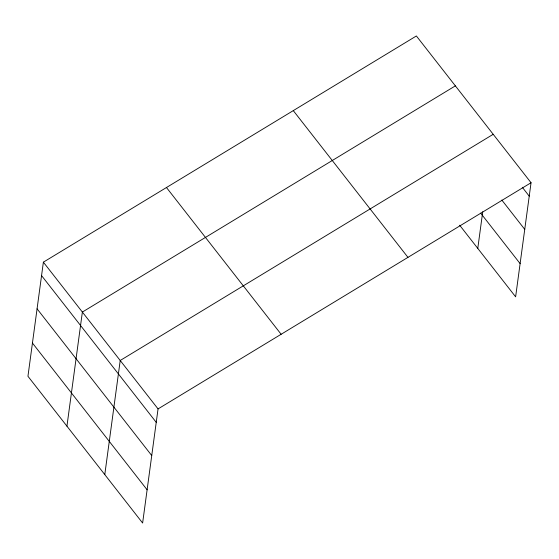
<?xml version="1.0" encoding="UTF-8"?>
<svg xmlns="http://www.w3.org/2000/svg" width="559" height="559" viewBox="0 0 559 559"><rect width="100%" height="100%" fill="white"/><g stroke="black" fill="none" stroke-linecap="round" stroke-linejoin="round"><path stroke-width="0.84" d="M43.378 262.164L27.95 376.277L142.622 523.028L158.05 408.915L43.378 262.164L416.378 35.972L531.05 182.723L515.622 296.836L459.659 225.221M66.94 426.168L82.369 312.062L455.368 85.869M104.785 474.598L120.213 360.485L493.206 134.3M477.777 248.406L482.731 211.763M158.05 408.915L531.05 182.723M522.309 187.286L529.233 196.153M501.821 200.052L524.74 229.379M480.67 213.14L520.115 263.61M293.286 110.619L407.958 257.371M166.47 187.524L281.142 334.275M41.562 275.594L156.24 422.345M37.069 308.82L151.748 455.571M32.443 343.051L147.115 489.803"/></g></svg>
